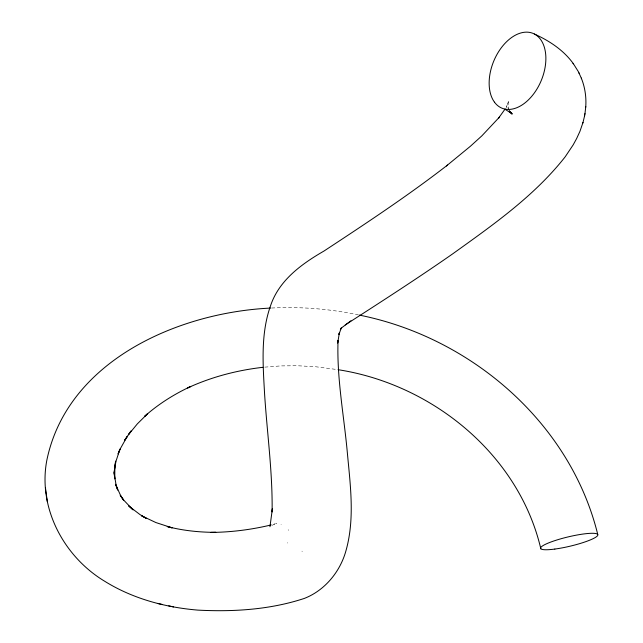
<?xml version="1.0" encoding="UTF-8"?>
<svg xmlns="http://www.w3.org/2000/svg" width="643" height="643" viewBox="0 0 643 643"><rect width="100%" height="100%" fill="white"/><g stroke="black" fill="none" stroke-linecap="round" stroke-linejoin="round"><path stroke-width="0.48" stroke-dasharray="3.21 2.41" d="M506.652 106.561L506.194 107.381L508.444 101.562L507.914 105.323L507.914 103.185L508.565 108.563M272.238 525.323L274.609 523.957L272.921 524.495M274.014 524.166L274.44 524.013M275.252 523.764L275.357 523.74M264.82 367.129L280.806 365.907L297.17 365.73L315.713 366.751L337.913 369.653M276.329 523.603L275.927 523.643L276.53 523.595M271.603 308.029C300.675 306.526 329.947 308.889 358.424 314.901M281.007 524.559L281.232 524.656M287.292 542.796L287.694 543.014M301.913 551.131L302.339 551.421M288.152 529.768L288.651 530.282M507.849 107.646L509.031 110.033"/><path stroke-width="0.96" d="M585.717 107.212C586.48 97.342 585.009 87.255 581.288 78.076M584.527 116.15L584.969 113.634M584.897 114.269L585.789 106.545M337.663 343.105L338.057 340.388C336.659 378.004 343.925 415.257 347.333 452.592C350.379 485.891 355.241 520.5 345.259 553.117C339.022 573.114 324.072 590.732 304.372 598.408C270.253 609.668 233.53 611.999 197.827 610.111C165.13 607.378 132.53 598.617 104.528 581.151C63.802 556.589 37.624 507.689 46.883 459.994C67.587 360.578 178.344 312.394 270.631 308.077M337.84 342.156L339.351 332.905L338.949 334.432L341.2 328.163L350.925 320.777M345.259 324.908C381.371 301.663 417.492 278.403 452.728 253.832C492.908 224.986 534.389 196.035 565.205 156.788L573.154 144.908L576.626 138.575L579.954 131.325L583 122.459M582.863 123.038L584.672 115.523M269.956 526.746L272.415 508.565L272.102 511.965C272.68 472.468 267.102 433.229 264.586 393.87C262.955 364.493 260.536 333.886 270.59 305.65C279.038 280.244 301.736 263.871 323.968 251.051C365.883 223.507 407.791 195.834 447.472 165.106L446.443 165.926L470.379 146.274L481.88 135.826L499.394 117.163L498.526 118.199L505.165 108.924M271.233 524.913C251.542 529.655 231.311 532.243 211.049 532.42L215.791 532.348C199.451 532.34 183.062 530.644 167.212 526.545L172.155 527.863L155.903 522.558L141.581 515.799L146.331 518.403L139.957 514.553L128.753 505.993L133.093 509.915M262.826 367.322C236.897 370.288 211.33 377.015 187.603 387.954L190.746 386.467C174.076 394.231 158.331 404.117 144.587 416.383L147.681 413.634L137.345 423.874L128.415 434.764L131.011 430.995L124.461 440.519L127.113 436.661L120.691 448.058L118.079 453.942L119.968 449.047L116.126 460.846L114.888 466.818L115.619 461.135L114.116 472.814L114.856 467.067L114.776 478.874L114.092 472.87L115.981 484.396L117.677 490.046L115.523 484.259L120.442 495.158L123.673 500.375L120.233 495.327L124.011 500.415L132.402 509.248M338.829 369.813C432.635 384.659 518.724 454.585 540.819 548.752M359.341 315.102C470.708 337.326 570.22 422.491 597.733 534.397M157.366 603.399L162.301 604.476M168.763 605.867L173.578 606.92M534.357 34.015C549.371 40.798 563.718 50.21 573.419 63.802L578.403 71.719L581.561 78.695M505.864 109.808L511.957 113.65L510.02 111.898L512.117 114.132L510.446 112.179M573.009 63.311L573.419 63.802M509.256 110.725L509.963 112.26L509.417 111.07M579.005 72.924L579.279 73.551M45.492 488.117L46.312 494.202M46.489 495.48L47.317 501.628M341.2 328.163L340.364 329.481L341.232 328.155M494.483 102.189L493.285 100.372A40.501 25.664 -67.3 0 1 516.128 34.802A40.501 25.664 -67.3 0 1 543.054 75.641A40.501 25.664 -67.3 0 1 494.483 102.189M554.845 549.066A29.433 4.742 -13.4 0 0 597.869 534.863A29.433 4.742 -13.4 0 0 554.941 540.602A29.433 4.742 -13.4 0 0 554.845 549.066"/></g></svg>
